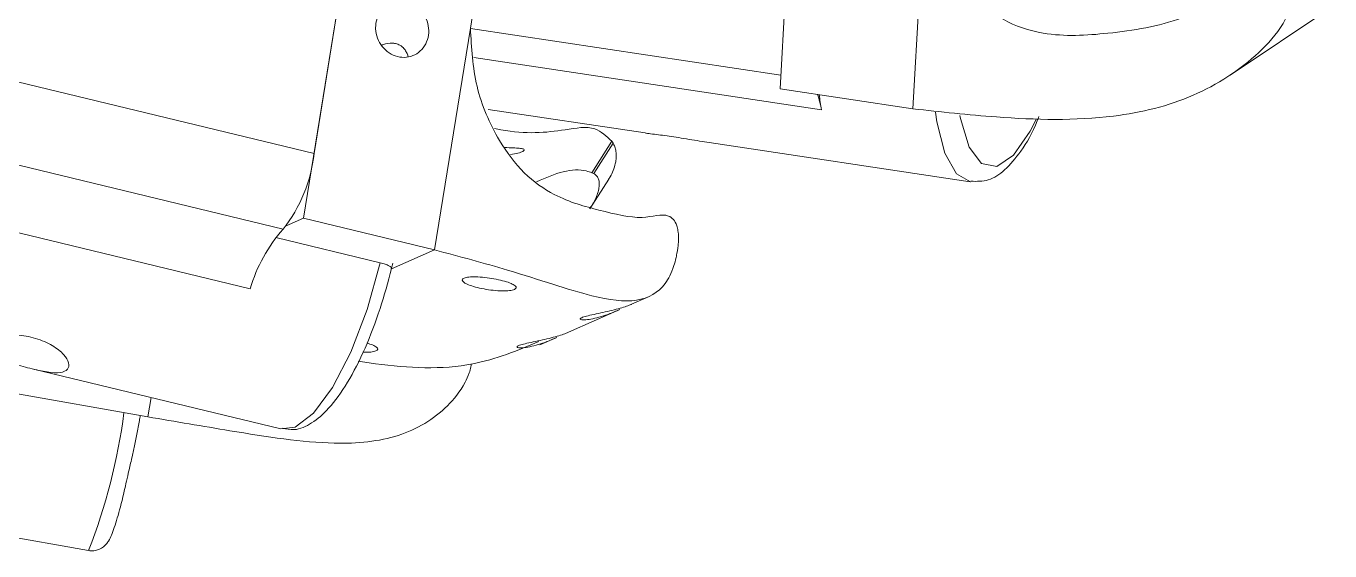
# Model space of a CAD drawing. Header units: millimetres. Extents: x 0 to 1189, y 0 to 841.
# Drawn here: x 924.63 to 931.98, y 520.76 to 523.72 of the extents above; entities that cross this region are included whole.
import ezdxf

# ---------------------------------------------------------------- set-up
doc = ezdxf.new("R2010")
doc.units = ezdxf.units.MM
doc.layers.get('0').update_dxf_attribs({"lineweight": 18})

msp = doc.modelspace()

# ---------------------------------------------------------------- linework, layer by layer
at = {"color": 7, "linetype": 'Continuous', "lineweight": 15}
for p, q in [((928.8811, 523.3613), (929.0092, 525.6713)), ((926.1962, 522.6315), (926.5698, 524.9402)), ((929.63, 523.2486), (929.6994, 524.4998)), ((926.2553, 522.9968), (926.3986, 523.882)), ((931.417, 523.4387), (931.9792, 523.8137)), ((927.1516, 523.7997), (927.1361, 523.7035)), ((926.9337, 522.453), (927.1361, 523.7035)), ((927.1363, 523.7018), (928.8854, 523.4384)), ((924.2272, 523.4877), (926.2553, 522.9968)), ((928.8811, 523.3613), (929.63, 523.2486)), ((927.237, 523.2453), (928.1209, 523.1122)), ((926.0808, 522.5693), (924.0526, 523.0602)), ((927.9331, 523.0658), (927.8208, 522.8882)), ((927.9399, 523.0555), (927.8311, 522.8834)), ((927.9399, 523.0555), (927.9331, 523.0658)), ((928.4822, 523.0579), (929.9518, 522.8366)), ((927.8208, 522.8882), (927.8311, 522.8834)), ((927.8093, 522.6837), (927.9154, 522.8514)), ((925.8958, 522.2343), (923.8677, 522.7251)), ((926.0988, 522.5882), (926.1962, 522.6315)), ((926.1962, 522.6315), (926.9337, 522.453)), ((926.6286, 522.3807), (926.0393, 522.5233)), ((928.3059, 522.5618), (928.3076, 522.551)), ((928.0432, 522.146), (928.1396, 522.1888)), ((927.6884, 521.9883), (927.9783, 522.1171)), ((927.5283, 521.9172), (927.6235, 521.9595)), ((924.6737, 521.7806), (926.0677, 521.4432)), ((924.532, 521.65), (925.3184, 521.5113)), ((925.3184, 521.5113), (925.3375, 521.6199)), ((923.5942, 521.003), (924.9849, 520.7578))]:
    msp.add_line(p, q, dxfattribs=at)
at = {"color": 8, "linetype": 'Continuous', "lineweight": 15}
for p, q in [((929.1145, 523.2432), (927.155, 523.5382)), ((926.9337, 522.453), (926.6925, 522.3458))]:
    msp.add_line(p, q, dxfattribs=at)
for points in [[(929.9539, 522.8363), (929.8744, 522.8818), (929.8088, 522.9976), (929.7645, 523.1753), (929.757, 523.2302)], [(929.8938, 523.2117), (929.897, 523.1943), (929.9456, 523.0323), (930.016, 522.9395), (930.1021, 522.9239), (930.1964, 522.9869), (930.2908, 523.1229), (930.3256, 523.1927)], [(926.0677, 521.4432), (926.1493, 521.4534), (926.252, 521.5322), (926.3589, 521.6767), (926.4621, 521.8764), (926.5543, 522.1168), (926.6286, 522.3807)]]:
    msp.add_lwpolyline(points, dxfattribs=at)
at = {"color": 7, "linetype": 'Continuous', "lineweight": 15}
for centre, radius, start, end in [((928.6331, 523.1614), 0.4883, 9.64429, 20.15114), ((930.4703, 523.4898), 1.378, 186.73984, 190.30831), ((925.4236, 523.0871), 0.8366, 321.76817, 353.80684), ((926.727, 521.9941), 0.8652, 138.3268, 163.88397)]:
    msp.add_arc(centre, radius, start, end, dxfattribs=at)
at = {"color": 8, "linetype": 'Continuous', "lineweight": 15}
msp.add_arc((921.9214, 521.9566), 3.2897, 338.62896, 352.63785, dxfattribs=at)
at = {"color": 7, "linetype": 'Continuous', "lineweight": 15}
for points, knots in [([(929.6994, 524.4998), (929.7183, 524.3923), (929.756, 524.1773), (929.9211, 523.9175), (930.1295, 523.7395), (930.4037, 523.65), (930.7546, 523.6709), (931.135, 523.7331), (931.4249, 523.894), (931.6049, 523.9177), (931.6693, 523.9087), (931.6838, 523.9066)], [0, 0, 0, 0, 0.319887, 0.639913, 0.870447, 1.102115, 1.454639, 1.876666, 2.240414, 2.437365, 2.494981, 2.494981, 2.494981, 2.494981]), ([(931.6986, 523.9035), (931.7099, 523.8995), (931.7277, 523.8933), (931.7457, 523.8729), (931.7534, 523.8502), (931.7531, 523.8213), (931.7423, 523.7796), (931.6922, 523.6833), (931.5298, 523.5047), (931.2173, 523.3003), (930.7063, 523.1762), (930.1553, 523.1907), (929.7857, 523.2314), (929.63, 523.2486)], [0, 0, 0, 0, 0.04835, 0.076331, 0.104575, 0.128529, 0.162938, 0.227895, 0.443879, 0.896394, 1.358936, 1.997707, 2.462975, 2.462975, 2.462975, 2.462975]), ([(926.6042, 523.7323), (926.6087, 523.7492), (926.6175, 523.783), (926.6504, 523.8229), (926.6935, 523.8489), (926.7435, 523.8576), (926.7944, 523.8481), (926.8404, 523.8216), (926.8765, 523.781), (926.8985, 523.7309), (926.9039, 523.6769), (926.8922, 523.6251), (926.8647, 523.5813), (926.8244, 523.5506), (926.7759, 523.5363), (926.7247, 523.5401), (926.6766, 523.5615), (926.6369, 523.5982), (926.6104, 523.6458), (926.6003, 523.6928), (926.6032, 523.7213), (926.6042, 523.7323)], [0, 0, 0, 0, 0.0518139, 0.1036226, 0.1554417, 0.2072496, 0.2590648, 0.3108752, 0.362684, 0.4144943, 0.4663118, 0.5181275, 0.569937, 0.6217473, 0.6735626, 0.7253722, 0.7771863, 0.8289977, 0.8808069, 0.9326259, 0.9650492, 0.9650492, 0.9650492, 0.9650492]), ([(927.1361, 523.7035), (927.1421, 523.5932), (927.1542, 523.3726), (927.2761, 523.0895), (927.4341, 522.8769), (927.6403, 522.7341), (927.886, 522.6711), (928.1033, 522.6162), (928.2425, 522.6693), (928.2941, 522.6125), (928.3037, 522.5712), (928.3059, 522.5618)], [0, 0, 0, 0, 0.239308, 0.478719, 0.651183, 0.8245, 1.088226, 1.403952, 1.676074, 1.823417, 1.866518, 1.866518, 1.866518, 1.866518]), ([(926.6358, 523.6059), (926.6395, 523.6077), (926.6568, 523.6162), (926.685, 523.6214), (926.7203, 523.616), (926.742, 523.6065), (926.761, 523.5905), (926.7742, 523.572), (926.7825, 523.5549), (926.7844, 523.5452), (926.785, 523.5421)], [0, 0, 0, 0, 0.0188629, 0.0890279, 0.1137858, 0.1387096, 0.1539277, 0.1692601, 0.1828885, 0.1891029, 0.1891029, 0.1891029, 0.1891029]), ([(929.9558, 522.8398), (929.9894, 522.8392), (930.0601, 522.8381), (930.1538, 522.9034), (930.2428, 523.0112), (930.3068, 523.1168), (930.3359, 523.1966), (930.3387, 523.2043)], [0, 0, 0, 0, 0.1124672, 0.235748, 0.3809566, 0.5492423, 0.5673589, 0.5673589, 0.5673589, 0.5673589]), ([(927.9331, 523.0658), (927.9034, 523.0942), (927.8349, 523.1597), (927.6287, 523.1201), (927.4383, 523.1026), (927.2845, 523.1346), (927.2725, 523.1371)], [0, 0, 0, 0, 0.1441789, 0.3319815, 0.6591329, 0.6869536, 0.6869536, 0.6869536, 0.6869536]), ([(928.4823, 523.0584), (928.4642, 523.0611), (928.4086, 523.0692), (928.3092, 523.0864), (928.2064, 523.1014), (928.1417, 523.1084), (928.1228, 523.1122), (928.1209, 523.1125)], [0, 0, 0, 0, 0.05079, 0.1565031, 0.2565256, 0.3545113, 0.3653884, 0.3653884, 0.3653884, 0.3653884]), ([(927.4398, 523.0145), (927.4398, 523.0168), (927.4398, 523.0213), (927.42, 523.0252), (927.3869, 523.0279), (927.3552, 523.0295), (927.3346, 523.0301), (927.3309, 523.0303)], [0, 0, 0, 0, 0.026096, 0.0521731, 0.078803, 0.1074215, 0.1138569, 0.1138569, 0.1138569, 0.1138569]), ([(927.3615, 522.9903), (927.3767, 522.9928), (927.4067, 522.9978), (927.4322, 523.0075), (927.4376, 523.0124), (927.4398, 523.0145)], [0, 0, 0, 0, 0.03090634, 0.06134708, 0.08290498, 0.08290498, 0.08290498, 0.08290498]), ([(927.9146, 522.852), (927.9164, 522.8542), (927.9248, 522.8645), (927.9369, 522.8906), (927.9495, 522.9234), (927.9565, 522.9566), (927.9585, 522.9835), (927.9565, 523.011), (927.9504, 523.0356), (927.9434, 523.0489), (927.9399, 523.0555)], [0, 0, 0, 0, 0.0110697, 0.0518063, 0.0928097, 0.1150523, 0.1374739, 0.1573915, 0.1866705, 0.2155735, 0.2155735, 0.2155735, 0.2155735]), ([(927.5095, 522.8377), (927.5607, 522.8597), (927.6647, 522.9042), (927.7643, 522.9076), (927.8103, 522.8918), (927.8208, 522.8882)], [0, 0, 0, 0, 0.1391011, 0.2821419, 0.3239887, 0.3239887, 0.3239887, 0.3239887]), ([(927.8311, 522.8834), (927.8387, 522.8782), (927.8507, 522.8699), (927.8608, 522.8472), (927.8634, 522.8233), (927.8598, 522.7938), (927.847, 522.753), (927.8299, 522.7131), (927.8122, 522.692), (927.8068, 522.6856)], [0, 0, 0, 0, 0.0419838, 0.0662828, 0.0908, 0.111601, 0.1414821, 0.1978794, 0.2223814, 0.2223814, 0.2223814, 0.2223814]), ([(928.3076, 522.551), (928.3085, 522.5411), (928.3099, 522.5255), (928.3084, 522.4949), (928.3054, 522.4674), (928.3008, 522.4378), (928.2934, 522.4007), (928.2737, 522.3285), (928.2194, 522.2263), (928.0854, 522.1476), (927.8019, 522.1868), (927.408, 522.3267), (927.0743, 522.4155), (926.9337, 522.453)], [0, 0, 0, 0, 0.032791, 0.051765, 0.070924, 0.087166, 0.110507, 0.154557, 0.301042, 0.607942, 0.921647, 1.354869, 1.67042, 1.67042, 1.67042, 1.67042]), ([(926.0774, 521.448), (926.0993, 521.4434), (926.157, 521.4315), (926.2478, 521.4755), (926.3447, 521.559), (926.4452, 521.699), (926.5437, 521.892), (926.6278, 522.1137), (926.6755, 522.2814), (926.6959, 522.3684), (926.6983, 522.3785)], [0, 0, 0, 0, 0.090029, 0.2368, 0.40137, 0.60069, 0.800344, 0.995315, 1.177879, 1.201964, 1.201964, 1.201964, 1.201964]), ([(926.6286, 522.3807), (926.6384, 522.378), (926.658, 522.3727), (926.6789, 522.3636), (926.6909, 522.355), (926.6904, 522.3506), (926.6902, 522.3486)], [0, 0, 0, 0, 0.01915996, 0.03831003, 0.05765662, 0.07302974, 0.07302974, 0.07302974, 0.07302974]), ([(927.3848, 522.2302), (927.3891, 522.2331), (927.3979, 522.2389), (927.3899, 522.2509), (927.3671, 522.2638), (927.33, 522.2767), (927.2824, 522.2882), (927.2296, 522.2968), (927.178, 522.3013), (927.1344, 522.301), (927.1038, 522.2962), (927.089, 522.2875), (927.0909, 522.276), (927.1091, 522.2629), (927.1421, 522.2495), (927.1869, 522.2372), (927.2388, 522.2277), (927.2916, 522.2222), (927.338, 522.2215), (927.3693, 522.2247), (927.3805, 522.2287), (927.3848, 522.2302)], [0, 0, 0, 0, 0.0337239, 0.0674368, 0.1014788, 0.1362766, 0.1718724, 0.2079571, 0.2439457, 0.2792463, 0.3136072, 0.3472405, 0.3806661, 0.4144836, 0.4491013, 0.4845939, 0.5206514, 0.5566803, 0.5921092, 0.6266816, 0.6476097, 0.6476097, 0.6476097, 0.6476097]), ([(928.0432, 522.146), (928.0432, 522.1459), (928.0416, 522.145), (928.0242, 522.1381), (927.9915, 522.1272), (927.9465, 522.1147), (927.8957, 522.1028), (927.8437, 522.0918), (927.7979, 522.0817), (927.7669, 522.0728), (927.7528, 522.066), (927.7549, 522.0635), (927.7557, 522.0626)], [0, 0, 0, 0, 0.0008819, 0.035766, 0.0704907, 0.1054392, 0.1414024, 0.1787317, 0.2163055, 0.252009, 0.2852586, 0.3035203, 0.3035203, 0.3035203, 0.3035203]), ([(927.7565, 522.0603), (927.7611, 522.0593), (927.7707, 522.0573), (927.8036, 522.06), (927.8474, 522.0688), (927.8973, 522.0841), (927.9434, 522.1017), (927.9678, 522.1126), (927.9783, 522.1173)], [0, 0, 0, 0, 0.0377581, 0.0781011, 0.120132, 0.1616748, 0.2015919, 0.2315762, 0.2315762, 0.2315762, 0.2315762]), ([(924.2041, 521.9242), (924.1941, 521.9186), (924.1742, 521.9074), (924.1929, 521.896), (924.246, 521.8849), (924.3322, 521.8689), (924.4385, 521.8444), (924.5499, 521.814), (924.658, 521.7836), (924.7553, 521.7615), (924.8298, 521.7577), (924.8714, 521.7765), (924.8777, 521.814), (924.8492, 521.8635), (924.7851, 521.9155), (924.6904, 521.9566), (924.5789, 521.9774), (924.4635, 521.9787), (924.3535, 521.9656), (924.2579, 521.9443), (924.2218, 521.9308), (924.2041, 521.9242)], [0, 0, 0, 0, 0.077645, 0.155192, 0.235283, 0.317767, 0.397319, 0.473063, 0.550106, 0.631373, 0.71348, 0.79186, 0.867865, 0.94595, 1.027757, 1.109418, 1.186683, 1.262374, 1.341514, 1.42392, 1.503956, 1.503956, 1.503956, 1.503956]), ([(927.6884, 521.9883), (927.6883, 521.9883), (927.6868, 521.9875), (927.6693, 521.9804), (927.6367, 521.9695), (927.5917, 521.957), (927.5409, 521.9451), (927.4888, 521.9341), (927.4432, 521.9241), (927.4116, 521.9151), (927.3973, 521.9075), (927.3993, 521.9021), (927.4166, 521.8998), (927.4486, 521.9023), (927.4926, 521.9112), (927.5425, 521.9264), (927.5885, 521.9441), (927.613, 521.9549), (927.6235, 521.9596)], [0, 0, 0, 0, 0.000906, 0.0366775, 0.0722868, 0.1081207, 0.1450006, 0.1832818, 0.2218079, 0.2584221, 0.2925163, 0.3258195, 0.3604906, 0.3975398, 0.436133, 0.474283, 0.5109415, 0.5384758, 0.5384758, 0.5384758, 0.5384758]), ([(926.5044, 521.825), (926.537, 521.8201), (926.7522, 521.7881), (927.1181, 521.7687), (927.4009, 521.8859), (927.5222, 521.9362)], [0, 0, 0, 0, 0.096356, 0.636274, 1.041839, 1.041839, 1.041839, 1.041839]), ([(926.6042, 521.8833), (926.6085, 521.8862), (926.6173, 521.8921), (926.6091, 521.904), (926.5881, 521.9164), (926.5643, 521.9241), (926.5531, 521.9277)], [0, 0, 0, 0, 0.02217788, 0.04434763, 0.06673168, 0.08642931, 0.08642931, 0.08642931, 0.08642931]), ([(926.5303, 521.8758), (926.5392, 521.8755), (926.5634, 521.8748), (926.5886, 521.8779), (926.5999, 521.8818), (926.6042, 521.8833)], [0, 0, 0, 0, 0.01976476, 0.05400356, 0.07473074, 0.07473074, 0.07473074, 0.07473074]), ([(927.1413, 521.8101), (927.1406, 521.8045), (927.1383, 521.7871), (927.1268, 521.7493), (927.0878, 521.6643), (926.9725, 521.5241), (926.7409, 521.3839), (926.3322, 521.3441), (925.8439, 521.4223), (925.4742, 521.4849), (925.3184, 521.5113)], [0, 0, 0, 0, 0.014273, 0.043959, 0.099996, 0.286315, 0.67667, 1.075682, 1.626712, 2.028073, 2.028073, 2.028073, 2.028073]), ([(925.2084, 521.1928), (925.2143, 521.2182), (925.2342, 521.3046), (925.2578, 521.4225), (925.2745, 521.5095), (925.2763, 521.5187)], [0, 0, 0, 0, 0.090031, 0.3071963, 0.3329028, 0.3329028, 0.3329028, 0.3329028]), ([(924.9822, 520.76), (924.9856, 520.7588), (925.0025, 520.7527), (925.034, 520.7591), (925.0647, 520.7747), (925.0853, 520.7943), (925.1016, 520.8177), (925.12, 520.8565), (925.1451, 520.9328), (925.1773, 521.0528), (925.1998, 521.154), (925.2084, 521.1928)], [0, 0, 0, 0, 0.0072921, 0.0354503, 0.0592823, 0.0833196, 0.1140128, 0.1740669, 0.3141378, 0.4495275, 0.5337429, 0.5337429, 0.5337429, 0.5337429])]:
    msp.add_open_spline(points, degree=3, knots=knots, dxfattribs=at)

doc.saveas('drawing.dxf')
